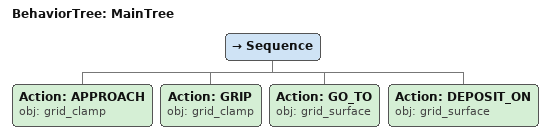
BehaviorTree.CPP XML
<root main_tree_to_execute="MainTree">
  <BehaviorTree ID="MainTree">
    <Sequence>
      <!-- Approach grid_clamp -->
      <Action ID="APPROACH" obj="grid_clamp" />
      <!-- Grip grid_clamp -->
      <Action ID="GRIP" obj="grid_clamp" />
      <!-- Go to grid_surface -->
      <Action ID="GO_TO" obj="grid_surface" />
      <!-- Deposit on grid_surface -->
      <Action ID="DEPOSIT_ON" obj="grid_surface" />
    </Sequence>
  </BehaviorTree>
</root>
